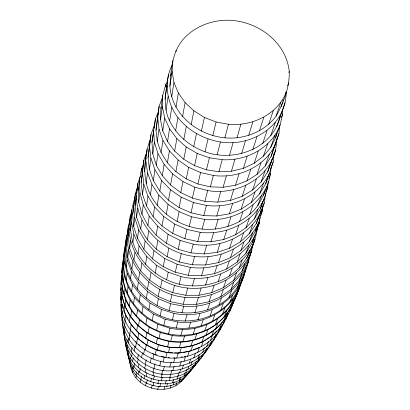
<?xml version="1.0" encoding="UTF-8"?>
<svg xmlns="http://www.w3.org/2000/svg" width="410" height="410" viewBox="0 0 410 410"><rect width="100%" height="100%" fill="white"/><g stroke="black" fill="none" stroke-linecap="round" stroke-linejoin="round"><path stroke-width="0.61" d="M231.081 307.638L238.23 290.639C232.952 307.864 221.943 323.695 204.79 330.711C189.42 336.948 171.918 336.661 156.635 330.296C130.529 319.369 115.948 289.68 123.272 262.385M121.724 284.366L122.426 277.719L122.436 272.158M122.441 268.447L122.446 265.977M212.447 341.105C203.821 360.677 180.21 370.471 159.797 365.858C139.718 361.43 122.774 343.298 122.421 322.347M257.562 227.765C254.384 246.446 245.764 265.244 229.477 275.94C214.599 285.314 196.262 288.02 179.175 284.212C158.111 279.005 139.779 263.42 132.896 242.623C128.74 227.939 130.421 212.247 134.854 197.83M130.482 230.533L131.436 222.035L131.769 209.695M289.245 71.458C289.68 87.222 283.71 102.649 276.043 116.194C266.828 128.612 252.237 135.966 237.036 137.729C205.938 141.255 171.969 118.736 169.914 86.115C170.934 70.581 171.995 53.925 181.743 41.051C191.429 29.018 206.138 22.048 221.359 20.5C252.324 17.481 285.888 39.206 289.245 71.458L288.835 72.662M282.639 109.49L282.674 113.877L280.148 124.835L275.663 137.452L270.697 147.426L263.44 156.159L254.195 163.247L243.366 168.356L231.43 171.231L218.935 171.739L206.445 169.837L194.55 165.614L183.782 159.264L174.639 151.095L167.531 141.481L162.76 130.872L160.52 119.756L160.879 108.629L162.749 95.356L165.732 84.516L167.844 80.673M160.52 119.756L162.386 106.687L162.749 95.356M150.588 138.267C144.166 156.236 141.686 177.181 150.444 194.847C160.535 214.122 180.702 226.75 202.145 229.093C223.086 231.035 245.031 222.794 257.752 205.671C264.537 194.268 270.21 181.41 270.974 168.033M254.513 239.712L251.007 252.698L247.963 260.452L242.013 271.082L233.741 280.266L223.491 287.579L211.719 292.668L198.942 295.282L185.756 295.287L172.753 292.678L160.551 287.574L149.696 280.214L140.691 270.943L133.932 260.201L129.703 248.486L128.171 236.329L130.283 215.896L131.851 211.258M130.185 220.124L128.407 225.31L126.29 245.364L127.751 257.48L131.892 269.165L138.554 279.886L147.457 289.152L158.204 296.522L170.304 301.647L183.208 304.287L196.313 304.328L209.023 301.765L220.754 296.732L230.979 289.481L239.25 280.358L245.221 269.785L248.152 262.359L251.632 250.648L251.75 248.824M169.914 86.115L172.118 71.509L172.851 60.654M140.389 176.218L137.729 183.68L135.249 205.195L136.627 217.315L140.722 229.041L147.374 239.84L156.307 249.213L167.121 256.711L179.324 261.99L192.362 264.798L205.63 265.003L218.509 262.605L230.42 257.726L240.824 250.607L249.265 241.592L255.389 231.107L258.782 222.261L262.4 210.591L262.748 205.728M147.087 151.275L143.849 160.202L141.184 182.445L142.521 194.407L146.56 205.994L153.14 216.675L161.986 225.966L172.707 233.423L184.818 238.692L197.763 241.531L210.94 241.808L223.742 239.517L235.586 234.771L245.938 227.811L254.349 218.966L260.458 208.654L264.117 198.942L267.74 187.447L268.212 181.133M154.826 124.056L150.972 134.521L148.092 157.537L149.389 169.243L153.345 180.6L159.813 191.091L168.515 200.223L179.067 207.573L190.998 212.8L203.749 215.645L216.741 215.988L229.374 213.82L241.065 209.243L251.294 202.494L259.607 193.889L265.659 183.834L273.214 161.883L273.844 153.852M162.924 96.13L159.131 106.246L156.005 130.119L157.25 141.491L161.099 152.54L167.413 162.76L175.916 171.677L186.232 178.878L197.902 184.018L210.386 186.857L223.112 187.273L235.489 185.243L246.953 180.877L256.993 174.383L265.162 166.081L271.123 156.359L278.964 133.578L279.589 125.972M248.947 258.884C245.052 277.206 235.735 295.241 218.996 304.835C203.888 313.276 185.72 315.08 169.104 310.437C148.758 304.246 131.728 287.892 126.295 267.13C123.974 255.082 124.671 242.32 128.125 230.579M124.671 255.107L126.552 235.432M144.525 171.611L146.99 148.963M137.591 187.534L135.392 193.238L132.666 214.363L133.727 226.54L137.514 238.374L143.884 249.341L152.576 258.92L163.2 266.669L175.275 272.225L188.251 275.315L201.53 275.802L214.491 273.675L226.551 269.037L237.154 262.123L245.846 253.262L252.258 242.869L259.443 222.814L259.981 217.341M172.359 64.688C163.467 81.549 166.573 102.638 177.925 117.567C188.374 130.79 203.867 139.303 220.426 141.968C251.653 147.185 286.78 125.609 286.108 91.661L285.493 93.439M280.445 114.81L280.322 116.081C272.998 148.553 234.335 162.498 205.02 151.797C189.881 146.319 176.73 135.474 169.627 120.899C162.165 106.031 166.199 89.903 168.53 74.379M241.808 280.363C237.733 297.122 227.95 312.794 212.518 321.199C197.589 329.045 179.841 330.388 163.769 325.427C135.71 316.653 116.824 286.774 123.589 257.731M245.042 271.261C241.285 286.267 233.71 300.894 220.836 310.073C206.768 319.697 189.082 322.962 172.405 319.764C151.736 315.305 133.578 300.494 126.341 280.45C122.344 267.786 122.744 254.097 126.142 241.346M234.038 299.833C226.463 332.136 189.522 349.832 159.003 338.276C133.645 329.558 116.266 301.852 122.021 275.238M123.84 256.286L124.025 254.497M124.209 252.709L124.332 251.514L124.184 252.755M228.134 313.476C218.504 341.863 183.147 354.747 156.21 343.713C133.757 335.113 117.875 311.236 121.155 287.036M123.635 268.663L124.399 261.488L124.343 249.372M126.29 245.364L127.131 237.492C127.454 268.688 154.76 294.508 185.079 297.358C210.704 300.084 237.785 286.482 248.152 262.359M128.407 225.31L127.546 233.362L128.161 231.568M224.782 320.261C215.26 346.64 183.044 359.38 157.255 350.078C135.064 342.56 118.357 319.667 121.145 295.923M130.283 215.896L129.37 224.28L129.78 223.076M121.765 295.6L122.452 289.255L122.154 285.017M128.171 236.329L129.063 228.129C129.57 259.52 157.22 285.283 187.713 288.045C213.466 290.7 240.675 277.001 251.007 252.698M121.273 301.237L121.939 295.097L121.842 292.607M123.42 282.101L124.168 275.279L122.918 263.328M221.026 326.816C213.031 348.659 188.313 361.092 165.789 357.561C140.768 354.04 119.771 331.075 121.073 305.388L121.201 304.22M126.295 267.13L127.12 259.766L125.465 247.558M121.662 310.262L122.329 304.374M127.751 257.48L128.622 249.792M134.418 201.787L135.392 193.238M121.714 315.746L122.293 310.683M124.266 295.805L125.014 289.327L122.426 277.719M129.703 248.486L130.626 240.475M126.341 280.45L127.156 273.449L124.399 261.488M135.249 205.195L136.335 195.842C136.484 227.355 164.128 253.252 194.581 256.47C220.334 259.51 247.963 246.466 258.782 222.261M137.729 183.68L136.617 193.223L137.042 192.034M216.567 334.58C208.177 354.957 184.326 365.833 163.098 361.984C149.342 359.324 136.878 351.288 129.073 339.613C125.578 332.72 121.119 325.089 122.4 317.094M133.727 226.54L134.762 217.766L133.68 205.395M141.184 182.445L143.849 160.202M158.916 110.439L155.4 118.91L151.966 142.296L152.802 153.852L156.292 165.153L162.298 175.685L170.57 184.966L180.748 192.556L192.372 198.102L204.908 201.341L217.777 202.12L230.384 200.418L242.156 196.313L252.565 190.014L261.149 181.83L267.54 172.133L275.643 149.937L277.006 138.406M123.738 256.486L124.035 254M122.195 270.318L123.589 258.674M265.608 193.443L264.245 202.909L256.311 223.46L249.454 233.469L240.383 241.874L229.482 248.27L217.244 252.355L204.206 253.923L190.978 252.888L178.171 249.295L166.368 243.309L156.113 235.217L147.872 225.397L142.003 214.312L138.749 202.468L138.226 190.404L139.395 180.559L141.635 168.623L143.695 163.954M122.39 324.884L122.744 321.906M124.148 312.056L124.86 306.07L122.267 296.317M271.707 159.49L271.481 161.376L267.54 172.133M125.055 306.634L125.798 300.448L122.452 289.255M141.107 173.015L141.26 171.759M141.409 170.504L141.635 168.623M132.896 242.623L133.901 234.32L131.436 222.035M127.238 293.488L128.048 286.836L124.168 275.279M148.092 157.537L150.972 134.521M136.627 217.315L137.745 208.162M138.749 202.468L139.933 192.823L139.395 180.559M124.912 320.651L125.629 314.906L124.712 311.979M156.005 130.119L159.131 106.246M124.614 325.827L125.234 320.881M130.575 278.692L131.477 271.502L127.12 259.766M131.892 269.165L132.84 261.662M207.47 348.854C197.61 367.478 173.45 375.165 153.94 368.498C144.976 365.248 137.089 359.56 131.302 351.975C128.002 346.019 123.236 339.444 124.23 332.325M124.481 330.516L125.014 326.324M124.353 334.283L124.876 330.209M133.932 260.201L134.936 252.375M142.521 194.407L143.813 184.357L142.439 172.195M137.514 238.374L138.626 229.795L134.762 217.766M150.547 139.528L150.706 138.293M203.268 354.676C193.582 371.737 171.047 378.486 152.899 372.152C144.453 369.01 137.042 363.567 131.63 356.346C128.571 350.74 124.22 344.559 125.06 337.901M129.288 306.583L130.119 300.263L125.014 289.327M131.615 291.551L132.522 284.714L127.156 273.449M142.003 214.312L143.259 204.867L139.933 192.823M146.15 183.439L147.544 172.917L145.883 160.884M154.186 127.976L154.35 126.767M154.508 125.557L155.4 118.91M140.722 229.041L141.927 220.083M149.389 169.243L150.885 158.168L149.558 146.252M137.98 254.103L139.082 245.985L133.901 234.32M120.755 299.541L121.186 296.435M199.239 360C181.194 389.602 132.563 380.075 125.896 346.358L126.142 344.559M129.345 322.147L130.144 316.305L124.86 306.07M152.802 153.852L154.416 142.167L153.55 130.406M126.659 343.923L127.269 339.536M130.713 316.863L131.548 310.821L125.798 300.448M146.56 205.994L147.938 196.144L143.813 184.357M132.666 214.363L133.465 208.695M133.639 207.434L133.906 205.543M134.085 204.288L134.26 203.027M133.496 303.969L134.413 297.47L128.048 286.836M127.305 348.695L127.735 345.656M128.33 343.144L128.981 338.593M157.25 141.491L159.003 129.222L157.722 117.639M129.668 335.175L131.174 324.623L129.939 322.465M129.073 339.613L129.739 334.934M196.149 363.634C180.21 391.55 134.198 383.734 127.274 352.661L127.607 350.345M165.379 86.966L165.732 84.516M150.444 194.847L151.931 184.526L147.544 172.917M138.554 279.886L139.62 272.553M164.974 99.225L166.998 85.341M260.678 212.298L261.037 209.817M137.329 289.26L138.354 282.234L131.477 271.502M153.345 180.6L154.934 169.725L150.885 158.168M192.07 368.6C176.259 395.086 130.836 384.913 128.115 354.225M140.691 270.943L141.819 263.292M143.884 249.341L145.125 240.942L138.626 229.795M156.292 165.153L157.983 153.673L154.416 142.167M128.453 354.153L128.971 350.627M147.872 225.397L149.245 216.142L143.259 204.867M162.76 130.872L164.687 118.013L162.386 106.687M166.029 110.198L168.085 96.524M175.931 51.609L176.121 50.358M147.374 239.84L148.712 231.066M120.96 284.253L121.529 280.537M121.811 278.682L122.001 277.442M161.099 152.54L162.944 140.476L159.003 129.222M136.586 316.212L137.54 310.037L130.119 300.263M129.919 359.903L130.359 357.059M131.302 351.975L131.969 347.68M139.241 301.452L140.276 294.775L132.522 284.714M189.384 371.501C175.834 395.63 136.335 389.567 129.75 362.958L129.944 361.712M129.955 362.245L130.303 360.026M171.713 96.837L173.968 82.436L172.118 71.509M145.529 264.445L146.77 256.496L139.082 245.985M153.14 216.675L154.657 207.019L147.938 196.144M131.63 356.346L132.194 352.774M169.627 120.899L171.775 107.43M121.073 305.388L121.263 304.194M151.966 142.296L153.581 132.251M185.879 375.504C173.133 398.074 135.982 391.688 130.652 366.56L130.944 364.741M136.648 331.054L137.565 325.34L130.144 316.305M157.24 205.313L158.875 195.18L151.931 184.526M167.531 141.481L169.576 128.827L164.687 118.013M159.813 191.091L161.545 180.405L154.934 169.725M162.298 175.685L164.128 164.405L157.983 153.673M134.152 351.068L134.967 346.05M132.645 361.307L133.209 357.848M138.498 325.812L139.467 319.902L131.548 310.821M135.546 347.644L136.304 343.062M132.194 369.195L132.599 366.745M136.658 343.37L137.54 338.05L132.02 331.587M175.987 107.148L178.35 92.957L173.968 82.436M141.937 313.055L142.998 306.695L134.413 297.47M137.811 338.583L138.734 333.089L131.174 324.623M167.413 162.76L169.402 150.885L162.944 140.476M132.722 372.393L133.024 370.604M133.409 368.616L133.829 366.125M156.113 235.217L157.655 226.135L149.245 216.142M134.075 366.489L134.644 363.137M152.576 258.92L153.981 250.684L145.125 240.942M147.457 289.152L148.686 281.967M146.288 298.342L147.472 291.459L138.354 282.234M149.696 280.214L150.993 272.712M175.629 130.836L177.925 117.567M156.307 249.213L157.819 240.598M137.591 358.955L138.334 354.742M174.639 151.095L176.853 138.626L169.576 128.827M161.986 225.966L163.687 216.475L154.657 207.019M137.519 363.004L138.252 358.914M135.93 374.822L136.474 371.814M182.563 116.583L185.095 102.582L178.35 92.957M170.57 184.966L172.589 173.861L164.128 164.405M120.827 290.178L121.155 288.379M136.007 377.702L136.54 374.771M145.842 324.243L146.949 318.186L137.54 310.037M155.211 273.168L156.64 265.367L146.77 256.496M168.515 200.223L170.437 189.712L161.545 180.405M241.721 281.296L242.172 278.841M166.25 214.353L168.079 204.385L158.875 195.18M138.293 367.493L138.918 364.09M148.881 309.704L150.086 303.149L140.276 294.775M138.226 190.404L138.805 187.314M175.916 171.677L178.104 159.977L169.402 150.885M138.16 374.176L138.734 371.111M141.568 357.684L142.495 352.759M145.74 338.358L146.8 332.751L137.565 325.34M235.683 297.045L236.037 295.164M183.782 139.559L186.278 126.464M139.559 372.116L140.276 368.349M143.628 354.24L144.602 349.176M148.071 333.058L149.194 327.257L139.467 319.902M145.273 350.022L146.293 344.8L137.54 338.05M166.368 243.309L168.115 234.371L157.655 226.135M146.913 345.302L147.974 339.905L138.734 333.089M183.782 159.264L186.212 146.964L176.853 138.626M152.182 320.323L153.417 314.075L142.998 306.695M191.157 124.707L193.904 110.874L185.095 102.582M163.2 266.669L164.81 258.566L153.981 250.684M140.794 379.598L141.501 376.042M140.358 382.253L140.932 379.358M158.204 296.522L159.623 289.455M160.551 287.574L162.047 280.194M157.04 305.511L158.414 298.746L147.472 291.459M167.121 256.711L168.843 248.234M145.248 364.551L146.216 359.811M144.72 368.354L145.54 364.326M180.748 192.556L182.993 181.599L172.589 173.861M172.707 233.423L174.629 224.065L163.687 216.475M179.067 207.573L181.22 197.205L170.437 189.712M145.145 372.423L145.847 369.072M144.002 378.671L144.633 375.647M177.079 221.533L179.139 211.703L168.079 204.385M186.232 178.878L188.656 167.321L178.104 159.977M193.73 146.657L196.462 133.711M166.598 279.866L168.243 272.178L156.64 265.367M146.134 376.539L146.929 372.818M156.635 330.296L157.922 324.33L146.949 318.186M251.93 247.297L252.468 244.811M160.105 315.9L161.504 309.453L150.086 303.149M150.25 362.691L151.305 357.838M145.586 385.836L146.211 382.971M201.397 131.138L204.395 117.444L193.904 110.874M146.57 383.299L147.349 379.778M194.55 165.614L197.23 153.442L186.212 146.964M156.21 343.713L157.44 338.183L146.8 332.751M123.584 256.721L123.994 254.897M152.95 359.093L154.068 354.096M178.171 249.295L180.154 240.465L168.115 234.371M155.134 354.829L156.307 349.674L146.293 344.8M159.003 338.276L160.305 332.551L149.194 327.257M121.749 272.783L122.318 270.292M157.255 350.078L158.48 344.754L147.974 339.905M175.275 272.225L177.12 264.219L164.81 258.566M192.372 198.102L194.873 187.252L182.993 181.599M275.663 137.452L276.632 133.265M152.899 372.152L153.827 368.17M163.769 325.427L165.204 319.262L153.417 314.075M150.675 381.9L151.51 378.307M153.94 368.498L155.031 363.813M205.02 151.797L208.024 138.959M179.324 261.99L181.292 253.605M184.818 238.692L186.991 229.441L174.629 224.065M190.998 212.8L193.407 202.53L181.22 197.205M197.902 184.018L200.592 172.569L188.656 167.321M152.904 375.883L153.817 372.013M170.304 301.647L171.944 294.667M172.753 292.678L174.475 285.391M169.104 310.437L170.688 303.754L158.414 298.746M189.23 226.53L191.542 216.798L179.139 211.703M153.504 379.542L154.385 375.857M151.454 388.285L152.136 385.446M212.81 135.572L216.09 121.98L204.395 117.444M153.007 385.759L153.858 382.263M206.445 169.837L209.407 157.758L197.23 153.442M179.175 284.212L181.051 276.606C210.52 284.043 245.088 268.796 255.112 239.143M159.797 365.858L160.997 361.046M168.484 334.083L169.965 328.179C194.073 333.34 221.01 323.029 233.567 301.381M172.405 319.764L174.019 313.378C202.914 319.774 235.806 303.456 244.478 274.367M190.978 252.888L193.223 244.129C222.743 249.839 256.306 232.993 264.245 202.909M163.098 361.984L164.364 357.028L161.335 356.167M157.876 383.714L158.793 380.142M204.908 201.341L207.68 190.563C236.16 195.56 268.601 179.226 275.643 149.937M167.577 346.87L168.992 341.397C188.333 344.579 209.028 337.84 221.887 322.839L222.579 321.799M217.136 154.734L220.426 141.968M130.816 218.376L131.451 215.916M165.789 357.561L167.121 352.446L172.687 352.723M210.386 186.857L213.359 175.48C237.759 178.714 264.553 167.357 275.397 144.469M157.707 389.5L158.445 386.671M161.699 374.222L162.734 370.266M170.791 341.207L172.282 335.529C196.026 339.014 221.518 327.149 232.147 305.23M203.749 215.645L206.435 205.441C231.46 208.634 258.71 196.61 269.611 173.117M161.212 377.702L162.227 373.853M188.251 275.315L190.342 267.371C216.126 270.964 244.068 258.433 255.517 234.443M163.262 370.614L164.338 366.54M224.875 137.801L228.447 124.266C251.648 126.444 276.832 114.949 286.103 92.716M168.377 352.687L169.776 347.403C183.362 348.766 197.774 346.071 208.818 337.712M197.763 241.531L200.193 232.337C225.679 235.463 253.216 222.881 264.117 198.942M161.335 380.998L162.309 377.328M159.808 386.861L160.735 383.381M192.362 264.798L194.581 256.47M202.145 229.093L204.728 219.417C230.015 222.041 257.111 209.1 267.371 185.13M176.172 328.128L177.817 322.009C202.612 324.935 228.862 311.902 239.189 288.712M218.935 171.739L222.179 159.705C246.19 161.186 271.594 148.123 280.148 124.835M183.208 304.287L185.079 297.358M185.756 295.287L187.713 288.045M181.922 312.876L183.731 306.239C209.177 308.592 235.786 294.636 245.672 270.564M281.224 106.79L282.377 102.572M282.705 101.367L283.197 99.563M160.879 108.629L161.366 106.851M192.351 286.011L194.473 278.441M169.786 367.032L171.134 362.245M229.518 155.339L233.105 142.598M165.281 384.032L166.286 380.465M242.838 277.703L243.858 274.07M164.061 389.418L164.861 386.589M217.777 202.12L220.831 191.373M237.036 137.729L240.901 124.209M223.112 187.273L226.366 175.91M180.836 335.436L182.522 329.558M204.206 253.923L206.712 245.19M185.212 321.107L187.042 314.747M166.67 386.563L167.505 383.663M173.594 362.768L175.024 357.827L173.768 357.735M169.694 377.8L170.811 373.956M170.714 374.473L171.862 370.522M216.741 215.988L219.704 205.805M263.563 195.344L264.768 191.193M169.274 380.834L170.34 377.169M247.963 260.452L249.208 256.183M179.329 347.69L180.928 342.232M172.794 370.804L174.163 366.156M231.43 171.231L234.961 159.208M210.94 241.808L213.636 232.629M176.751 358.094L178.253 352.995L179.467 352.805M215.229 229.118L218.084 219.452M201.53 275.802L203.873 267.879M205.63 265.003L208.106 256.686M182.891 341.72L184.577 336.056M245.221 269.785L246.302 266.141M179.759 353.01L181.333 347.736M170.227 388.044L171.083 385.205M241.603 153.586L245.467 140.82M188.815 328.302L190.671 322.193M198.942 295.282L201.141 288.045M196.313 304.328L198.419 297.404M172.559 382.843L173.65 379.26M248.737 135.361L252.883 121.806M194.909 312.728L196.943 306.091M173.286 384.872L174.183 381.961M230.384 200.418L233.71 189.645M235.489 185.243L239.015 173.855M179.754 366.171L181.246 361.374M255.389 231.107L256.701 226.873M205.528 285.175L207.896 277.601M236.57 295.282L237.861 291.167M170.642 75.466L171.206 73.677M176.961 379.065L177.976 375.842M177.971 376.18L179.011 372.874M243.366 168.356L247.163 156.287M229.374 213.82L232.598 203.601M217.244 252.355L220.001 243.607M260.458 208.654L262.713 201.51M179.539 372.895L180.795 368.928M175.936 385.446L176.843 382.591M183.972 361.42L185.556 356.469L184.315 356.628M193.125 334.288L195.016 328.4M182.107 369.067L183.419 364.982M197.938 319.877L199.983 313.506M227.878 226.602L230.989 216.9M223.742 239.517L226.699 230.302M252.837 149.563L256.957 136.735M265.659 183.834L268.463 175.116M259.443 130.826L263.84 117.188M179.38 380.198L180.354 377.195M125.737 243.15L126.126 241.956M187.519 356.413L189.184 351.293L190.891 350.652M190.922 346.137L192.705 340.659M214.491 273.675L217.08 265.721M179.36 381.879L180.313 378.942M218.509 262.605L221.231 254.256M271.123 156.359L274.628 145.652M190.886 351.042L192.628 345.743M246.953 180.877L250.73 169.417M180.928 381.746L181.502 380.014M194.75 339.798L196.626 334.114M242.156 196.313L245.739 185.479M254.195 163.247L258.233 151.09M211.719 292.668L214.143 285.401M184.054 375.775L184.961 373.069M209.023 301.765L211.35 294.81M223.445 323.659L224.244 321.281M145.617 159.885L146.206 158.132M201.12 325.955L203.175 319.815M268.678 124.332L273.285 110.582M185.663 372.921L186.786 369.584M262.713 143.474L267.053 130.539M241.065 209.243L244.529 198.958M189.251 363.311L190.676 359.083M184.618 377.712L185.223 375.934M207.455 310.001L209.705 303.328M252.258 242.869L253.882 238.051M185.448 376.226L186.345 373.571M187.77 369.564L188.928 366.135M218.094 281.762L220.688 274.141M229.482 248.27L232.48 239.46M239.517 221.682L242.863 211.903M276.043 116.194L280.814 102.295M235.586 234.771L238.774 225.485M190.773 365.484L192.193 361.359M256.993 174.383L260.98 162.816M193.756 358.012L195.483 353.015M263.44 156.159L267.679 143.879M287.712 85.849L288.737 82.876M270.795 135.613L275.315 122.534M252.565 190.014L256.358 179.073M190.24 371.122L191.004 368.923M190.486 371.111L191.05 369.492M204.79 330.711L206.865 324.776M209.992 316.136L212.242 309.714M230.42 257.726L233.367 249.306M226.551 269.037L229.359 261.016M276.745 126.336L285.032 102.643M197.605 352.6L199.419 347.429L193.161 349.791M229.733 311.303L232.424 303.615M192.433 368.175L193.423 365.356M201.828 342.283L203.775 336.759M251.294 202.494L254.964 192.095M270.697 147.426L275.084 134.987M281.439 117.373L282.674 113.877M265.162 166.081L269.319 154.37M201.248 346.875L203.15 341.525M195.042 364.644L196.277 361.164M205.825 335.544L207.875 329.804M195.242 365.31L195.642 364.198M197.851 358.596L199.409 354.25M261.149 181.83L265.116 170.744M223.491 287.579L226.125 280.235M249.618 214.589L253.165 204.698M274.833 145.078L278.964 133.578M240.383 241.874L243.586 232.962M220.754 296.732L223.286 289.706M245.938 227.811L249.326 218.412M219.534 330.634L220.565 327.78M198.414 360.226L199.706 356.644M212.518 321.199L214.758 314.993M197.979 362.158L198.604 360.441M218.996 304.835L221.446 298.09M229.477 275.94L232.275 268.227M259.607 193.889L263.445 183.342M202.504 352.702L204.359 347.639M149.481 146.001L149.901 144.858M201.033 358.355L202.12 355.409M270.897 168.197L273.214 161.883M240.824 250.607L243.965 242.079M257.752 205.671L261.452 195.631M237.154 262.123L240.157 253.995M268.76 178.873L270.687 173.671M206.548 346.834L208.495 341.591M254.349 218.966L257.895 209.423M157.389 118.92L158.045 117.168M215.301 324.874L217.546 318.857M204.687 353.538L206.609 348.387M220.836 310.073L223.26 303.564M249.454 233.469L252.826 224.424M211.55 336.328L213.646 330.721M265.993 192.105L267.74 187.447M210.381 340.715L212.421 335.283L216.654 330.86M233.741 280.266L236.549 272.814M215.619 329.158L217.823 323.331M230.979 289.481L233.679 282.346M239.173 267.991L242.141 260.16M249.265 241.592L252.555 232.921M209.838 345.743L211.575 341.161M256.311 223.46L259.807 214.251M210.889 344.569L211.75 342.319M222.502 314.265L224.905 307.966M245.846 253.262L249.003 244.995M229.021 297.481L231.635 290.634M260.458 215.67L262.4 210.591M213.969 339.398L216.019 334.058M256.773 229.544L257.459 227.76M225.823 319.313L228.016 313.609M256.347 230.85L259.443 222.814M215.429 337.461L216.562 334.539M246.764 258.29L249.859 250.31M217.889 332.853L219.821 327.872M219.668 328.548L221.887 322.839M229.984 301.975L232.557 295.349M242.013 271.082L244.96 263.492M224.193 317.058L226.576 310.934M239.25 280.358L242.09 273.091M223.706 320.953L226.033 315.013M249.798 255.327L251.632 250.648M237.077 288.297L239.824 281.311M166.48 88.463L167.183 86.684M230.635 305.491L233.167 299.064M237.041 292.233L239.727 285.468M225.705 317.12L226.745 315.556M209.848 337.015L210.878 336.323M180.682 352.615L181.897 352.431M183.111 352.241L189.184 351.293M181.215 357.028L182.455 356.869M174.542 352.815L178.253 352.995M168.126 357.31L169.381 357.402M209.407 157.758L222.179 159.705M216.09 121.98L228.447 124.266M170.688 303.754L183.731 306.239M191.542 216.798L204.728 219.417M165.204 319.262L177.817 322.009M186.991 229.441L200.193 232.337M193.407 202.53L206.435 205.441M200.592 172.569L213.359 175.48M158.48 344.754L169.776 347.403M177.12 264.219L190.342 267.371M160.305 332.551L172.282 335.529M156.307 349.674L167.121 352.446M194.873 187.252L207.68 190.563M157.44 338.183L168.992 341.397M180.154 240.465L193.223 244.129M155.277 354.445L157.097 354.963M161.504 309.453L174.019 313.378M157.922 324.33L169.965 328.179M168.243 272.178L181.051 276.606M152.397 353.23L153.509 353.809M138.811 344.456L139.779 345.24M135.628 341.53L136.402 342.488M125.629 314.906L128.094 319.226M122.513 304.958L123.61 308.469M128.889 357.592L129.75 362.958M126.418 346.353L127.274 352.661M130.339 364.121L130.652 366.56M125.46 342.002L125.896 346.358M123.087 326.719L123.866 335.17M124.322 335.482L124.732 340.387M121.637 277.749L121.98 282.592M127.828 353.579L127.946 355.357M121.724 313.307L121.975 320.774"/></g></svg>
